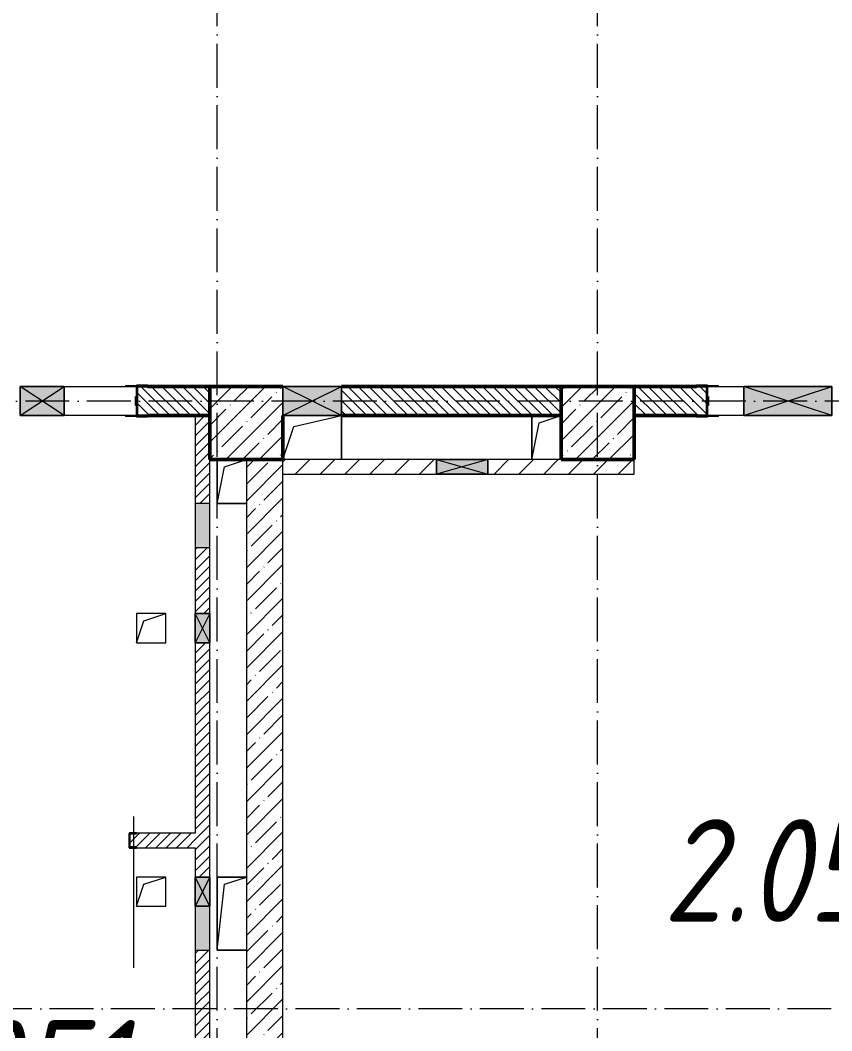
# Model space of a CAD drawing. Header units: millimetres. Extents: x -136833 to 49383, y -8033 to 344618.
# Drawn here: x -118329 to -112784, y 247478 to 254378 of the extents above; entities that cross this region are included whole.
import ezdxf

# ---------------------------------------------------------------- set-up
doc = ezdxf.new("R2010")
doc.units = ezdxf.units.MM
doc.linetypes.add('200_ШТРИХ_ш1п0_6_', pattern=[160, 100, -60])
doc.linetypes.add('50_200_ШТРИХ_1Т_ш5_п1_п1_', pattern=[700, 500, -100, 0, -100])
for name, color, linetype, lineweight in [('A-DETL-GENF-OTLN', 7, 'Continuous', 9), ('A-FLOR-____-OTLN', 7, 'Continuous', 9), ('A-GENM-____-MCUT', 7, 'Continuous', 25), ('A-GENM-____-OTLN', 7, 'Continuous', 9), ('A-GENM-____-OTLN-1', 7, 'Continuous', 25), ('A-GLAZ-____-OTLN', 7, 'Continuous', 9), ('A-WALL-____-MCUT-1', 7, 'Continuous', 9), ('A-WALL-____-MCUT-2', 7, 'Continuous', 50), ('A-WALL-____-PATT-1', 7, 'Continuous', 9), ('A-WALL-FNSH-MCUT-1', 7, 'Continuous', 9), ('I-WALL-____-OTLN', 7, 'Continuous', 9), ('S-COLS-____-MCUT', 7, 'Continuous', 50), ('S-COLS-____-OTLN', 7, 'Continuous', 9), ('S-GRID-____-OTLN-1', 7, '50_200_ШТРИХ_1Т_ш5_п1_п1_', 9), ('Марки помещений', 7, 'Continuous', 9)]:
    doc.layers.add(name, color=color, linetype=linetype, lineweight=lineweight)
doc.layers.add('A-DETL-GENF-OTLN-4', color=9, linetype='200_ШТРИХ_ш1п0_6_', lineweight=9, true_color=0x808080)
doc.layers.add('A-DETL-GENF-OTLN-5', color=7, linetype='Continuous', lineweight=5, true_color=0xc0c0c0)
doc.styles.add('ISOCPEUR_I_3', font='isocpeui.ttf', dxfattribs={"width": 0.85, "height": 2.2})
pattern_1 = [(135, (-131434.413, 245796.486), (-35.35534, -35.35534), [])]
pattern_2 = [(45, (-131434.413, 245796.486), (-35.35534, 35.35534), [])]

# ---------------------------------------------------------------- blocks, each defined once
blk = doc.blocks.new('BSC_Колонна _Прямоугольная - 500х500-V63-АР1_План отверстий 2 этажа в осях 1-64_А-ГГ')
at = {"layer": 'S-COLS-____-OTLN'}
h = blk.add_hatch(dxfattribs=at)
h.set_pattern_fill('FP_92', color=256, style=0, pattern_type=2)
h.set_pattern_definition([(45, (-14650, -5831.04), (-114.0493, 114.0493), []), (45, (-14535.95, -5831.04), (-114.0493, 114.0493), [201.612, -40.322, 3.353, -36.97])])
h.paths.add_polyline_path([(-250, -250), (250, -250), (250, 250), (-250, 250), (-250, 50)], flags=0)
at = {"layer": 'S-COLS-____-MCUT'}
for p, q in [((250, 250), (-250, 250)), ((-250, 250), (-250, -250)), ((250, -250), (250, 50)), ((-250, -250), (250, -250))]:
    blk.add_line(p, q, dxfattribs=at)
blk = doc.blocks.new('BSC_Колонна _Прямоугольная - 500х500-V129-АР1_План отверстий 2 этажа в осях 1-64_А-ГГ')
at = {"layer": 'S-COLS-____-OTLN'}
h = blk.add_hatch(dxfattribs=at)
h.set_pattern_fill('FP_159', color=256, style=0, pattern_type=2)
h.set_pattern_definition([(45, (-17050, -5831.04), (-114.0493, 114.0493), []), (45, (-16935.95, -5831.04), (-114.0493, 114.0493), [201.612, -40.322, 3.353, -36.97])])
h.paths.add_polyline_path([(-250, -250), (250, -250), (250, 250), (-250, 250)], flags=0)
at = {"layer": 'S-COLS-____-MCUT'}
for p, q in [((250, 250), (-250, 250)), ((-250, 250), (-250, -250)), ((250, -250), (250, 250)), ((-250, -250), (250, -250))]:
    blk.add_line(p, q, dxfattribs=at)
blk = doc.blocks.new('154_Стойка_СКБ_Уголок - СМ-2180_200-28268025-АР1_План отверстий 2 этажа в осях 1-64_А-ГГ')
at = {"layer": 'A-GENM-____-MCUT'}
for p, q in [((125, 156), (125, 81)), ((200, 156), (125, 156)), ((131, 81), (131, 150)), ((131, 150), (200, 150)), ((200, 150), (200, 156)), ((125, 81), (131, 81)), ((131, 19), (125, 19)), ((125, 19), (125, -56)), ((131, -50), (131, 19)), ((125, -56), (200, -56)), ((200, -50), (131, -50)), ((200, -56), (200, -50))]:
    blk.add_line(p, q, dxfattribs=at)
blk = doc.blocks.new('Стойка_Влож_Уголок_Опорный - Уголок-28213941-АР1_План отверстий 2 этажа в осях 1-64_А-ГГ')
at = {"layer": 'A-GENM-____-OTLN'}
for p, q in [((-212, -6), (-212, 0)), ((0, 0), (0, -6)), ((-212, -75), (-212, -6)), ((-212, -6), (-206, -6)), ((-6, -6), (0, -6)), ((0, -6), (0, -75)), ((-212, -75), (-206, -75)), ((-6, -75), (0, -75))]:
    blk.add_line(p, q, dxfattribs=at)
blk = doc.blocks.new('154_Фахверк_СКБ_Швеллер - Тип_100_3960-28331862-АР1_План отверстий 2 этажа в осях 1-64_А-ГГ')
at = {"layer": 'A-GENM-____-MCUT'}
for p, q in [((175, 50), (125, 50)), ((125, 50), (125, -50)), ((128, 47), (175, 47)), ((128, -47), (128, 47)), ((175, 47), (175, 50)), ((125, -50), (175, -50)), ((175, -47), (128, -47)), ((175, -50), (175, -47))]:
    blk.add_line(p, q, dxfattribs=at)
blk = doc.blocks.new('AR_Отверстие Ниша - Лючок-32406056-АР1_План отверстий 2 этажа в осях 1-64_А-ГГ')
at = {"layer": 'A-GLAZ-____-OTLN'}
blk.add_hatch(color=256, dxfattribs=at).paths.add_polyline_path([(150, -50), (150, 50), (-150, 50), (-150, -50)], flags=0)
for p, q in [((150, 50), (-150, 50)), ((-150, 50), (-150, -50)), ((150, -50), (150, 50)), ((-150, -50), (150, -50))]:
    blk.add_line(p, q, dxfattribs=at)
blk = doc.blocks.new('AR_Отверстие Ниша - Лючок-32406028-АР1_План отверстий 2 этажа в осях 1-64_А-ГГ')
at = {"layer": 'A-GLAZ-____-OTLN'}
blk.add_hatch(color=256, dxfattribs=at).paths.add_polyline_path([(250, 50), (-50, 50), (-50, -50), (250, -50)], flags=0)
for p, q in [((250, 50), (-50, 50)), ((250, -50), (250, 50)), ((-50, -50), (250, -50))]:
    blk.add_line(p, q, dxfattribs=at)
blk = doc.blocks.new('AR_Отверстие прямоугольное _в стене_ - AR_Отверстие прямоугольное _в стене__ВК-32405997-АР1_План отверстий 2 этажа в осях 1-64_А-ГГ')
at = {"layer": 'A-GLAZ-____-OTLN'}
blk.add_hatch(color=256, dxfattribs=at).paths.add_polyline_path([(100, 50), (-100, 50), (-100, -50), (100, -50)], flags=0)
at = {"layer": 'A-DETL-GENF-OTLN'}
for p, q in [((-100, -50), (-100, 50)), ((-100, 50), (100, 50)), ((100, 50), (-100, -50)), ((-100, 50), (100, -50)), ((100, 50), (-100, 50)), ((-100, 50), (-100, -50)), ((100, 50), (100, -50)), ((100, -50), (100, 50)), ((100, -50), (-100, -50)), ((-100, -50), (100, -50))]:
    blk.add_line(p, q, dxfattribs=at)
blk = doc.blocks.new('AR_Отверстие прямоугольное _в стене_ - AR_Отверстие прямоугольное _в стене__ВК-32402434-АР1_План отверстий 2 этажа в осях 1-64_А-ГГ')
at = {"layer": 'A-GLAZ-____-OTLN'}
blk.add_hatch(color=256, dxfattribs=at).paths.add_polyline_path([(-100, -50), (100, -50), (100, 50), (-100, 50)], flags=0)
at = {"layer": 'A-DETL-GENF-OTLN'}
for p, q in [((-100, -50), (-100, 50)), ((-100, 50), (100, 50)), ((100, 50), (-100, -50)), ((-100, 50), (100, -50)), ((100, 50), (-100, 50)), ((-100, 50), (-100, -50)), ((100, 50), (100, -50)), ((100, -50), (100, 50)), ((100, -50), (-100, -50)), ((-100, -50), (100, -50))]:
    blk.add_line(p, q, dxfattribs=at)
blk = doc.blocks.new('AR_Отверстие прямоугольное _в плите_ - AR_Отверстие прямоугольное _в плите_-30459207-АР1_План отверстий 2 этажа в осях 1-64_А-ГГ')
at = {"layer": 'A-GENM-____-OTLN'}
for p, q in [((100, 100), (-100, 100)), ((-100, 100), (-100, -100)), ((-50, 50), (100, 100)), ((100, -100), (100, 100)), ((-100, -100), (-50, 50)), ((-100, -100), (100, -100))]:
    blk.add_line(p, q, dxfattribs=at)
blk = doc.blocks.new('AR_Отверстие прямоугольное _в плите_ - AR_Отверстие прямоугольное _в плите_-V152-АР1_План отверстий 2 этажа в осях 1-64_А-ГГ')
at = {"layer": 'A-GENM-____-OTLN'}
for p, q in [((100, 250), (-100, 250)), ((-100, 250), (-100, -250)), ((-50, 200), (100, 250)), ((-100, -250), (-50, 200)), ((-100, -250), (100, -250))]:
    blk.add_line(p, q, dxfattribs=at)
blk = doc.blocks.new('AR_Отверстие прямоугольное _в плите_ - AR_Отверстие прямоугольное _в плите_-30512088-АР1_План отверстий 2 этажа в осях 1-64_А-ГГ')
at = {"layer": 'A-GENM-____-OTLN'}
for p, q in [((-100, 150), (-100, -150)), ((-50, 100), (100, 150)), ((-100, -150), (-50, 100)), ((-100, -150), (100, -150))]:
    blk.add_line(p, q, dxfattribs=at)
blk = doc.blocks.new('AR_Отверстие прямоугольное _в плите_ - AR_Отверстие прямоугольное _в плите_-V181-АР1_План отверстий 2 этажа в осях 1-64_А-ГГ')
at = {"layer": 'A-GENM-____-OTLN'}
for p, q in [((-125, 75), (200, 150)), ((200, -150), (200, 150)), ((-200, -150), (-125, 75))]:
    blk.add_line(p, q, dxfattribs=at)
blk = doc.blocks.new('AR_Отверстие прямоугольное _в плите_ - AR_Отверстие прямоугольное _в плите_-V178-АР1_План отверстий 2 этажа в осях 1-64_А-ГГ')
at = {"layer": 'A-GENM-____-OTLN'}
for p, q in [((-100, 150), (-100, -150)), ((-50, 100), (100, 150)), ((-100, -150), (-50, 100))]:
    blk.add_line(p, q, dxfattribs=at)
blk = doc.blocks.new('AR_Отверстие прямоугольное _в стене__БезПР - AR_Отверстие прямоугольное _в стене__БезПР-36788956-АР1_План отверстий 2 этажа в осях 1-64_А-ГГ')
at = {"layer": 'A-GLAZ-____-OTLN'}
blk.add_hatch(color=256, dxfattribs=at).paths.add_polyline_path([(175, -50), (175, 50), (-175, 50), (-175, -50)], flags=0)
at = {"layer": 'A-DETL-GENF-OTLN'}
for p, q in [((-175, -50), (-175, 50)), ((-175, 50), (175, 50)), ((175, 50), (-175, -50)), ((-175, 50), (175, -50)), ((175, 50), (-175, 50)), ((-175, 50), (-175, -50)), ((175, 50), (175, -50)), ((175, -50), (175, 50)), ((175, -50), (-175, -50)), ((-175, -50), (175, -50))]:
    blk.add_line(p, q, dxfattribs=at)
at = {"layer": 'A-GLAZ-____-OTLN'}
blk.add_line((175, 50), (-175, 50), dxfattribs=at)
blk = doc.blocks.new('AR_Отверстие прямоугольное _в стене_ - AR_Отверстие прямоугольное _в стене__ОВ-36870782-АР1_План отверстий 2 этажа в осях 1-64_А-ГГ')
at = {"layer": 'A-GLAZ-____-OTLN'}
blk.add_hatch(color=256, dxfattribs=at).paths.add_polyline_path([(-300, 100), (-300, -100), (300, -100), (300, 100)], flags=0)
at = {"layer": 'A-DETL-GENF-OTLN'}
for p, q in [((-300, -100), (-300, 100)), ((-300, 100), (300, 100)), ((300, 100), (-300, -100)), ((-300, 100), (300, -100)), ((300, 100), (-300, 100)), ((-300, 100), (-300, -100)), ((300, 100), (300, -100)), ((300, -100), (300, 100)), ((300, -100), (-300, -100)), ((-300, -100), (300, -100))]:
    blk.add_line(p, q, dxfattribs=at)
blk = doc.blocks.new('AR_Отверстие прямоугольное _в стене__БезПР - AR_Отверстие прямоугольное _в стене__БезПР-36789068-АР1_План отверстий 2 этажа в осях 1-64_А-ГГ')
at = {"layer": 'A-GLAZ-____-OTLN'}
blk.add_hatch(color=256, dxfattribs=at).paths.add_polyline_path([(200, 100), (-200, 100), (-200, -100), (200, -100)], flags=0)
at = {"layer": 'A-DETL-GENF-OTLN'}
for p, q in [((-200, -100), (-200, 100)), ((-200, 100), (200, 100)), ((200, 100), (-200, -100)), ((-200, 100), (200, -100)), ((200, 100), (-200, 100)), ((-200, 100), (-200, -100)), ((200, 100), (200, -100)), ((200, -100), (200, 100)), ((200, -100), (-200, -100)), ((-200, -100), (200, -100))]:
    blk.add_line(p, q, dxfattribs=at)
blk = doc.blocks.new('AR_Отверстие прямоугольное _в стене__БезПР - AR_Отверстие прямоугольное _в стене__БезПР-36427769-АР1_План отверстий 2 этажа в осях 1-64_А-ГГ')
at = {"layer": 'A-GLAZ-____-OTLN'}
blk.add_hatch(color=256, dxfattribs=at).paths.add_polyline_path([(-150, 100), (-150, -100), (150, -100), (150, 100)], flags=0)
at = {"layer": 'A-DETL-GENF-OTLN'}
for p, q in [((-150, -100), (-150, 100)), ((-150, 100), (150, 100)), ((150, 100), (-150, -100)), ((-150, 100), (150, -100)), ((150, 100), (-150, 100)), ((-150, 100), (-150, -100)), ((150, 100), (150, -100)), ((150, -100), (150, 100)), ((150, -100), (-150, -100)), ((-150, -100), (150, -100))]:
    blk.add_line(p, q, dxfattribs=at)
at = {"layer": 'A-GLAZ-____-OTLN'}
blk.add_line((150, 100), (-150, 100), dxfattribs=at)
blk = doc.blocks.new('DET_L_Имитация разреза_ISO2-5 - Влево-29864020-АР1_План отверстий 2 этажа в осях 1-64_А-ГГ')
at = {"layer": 'A-DETL-GENF-OTLN-5'}
blk.add_line((143.1, 0), (1176.9, 0), dxfattribs=at)
blk = doc.blocks.new('3эт')
at = {"layer": 'S-GRID-____-OTLN-1', "color": 251, "ltscale": 0.6, "true_color": 0x636466}
for p, q in [((298220.7, -91346.1), (298220.7, -36982.5)), ((300820.7, -91346.1), (300820.7, -36982.5)), ((374089.5, -80882.4), (279101.9, -80882.4)), ((387697.2, -85032.4), (279101.9, -85032.4))]:
    blk.add_line(p, q, dxfattribs=at)

msp = doc.modelspace()

# ---------------------------------------------------------------- hatches: boundary and pattern name
at = {"layer": 'A-WALL-____-PATT-1'}
h = msp.add_hatch(dxfattribs=at)
h.set_pattern_fill('FP_6', color=256, style=0, pattern_type=2)
h.set_pattern_definition(pattern_1)
h.paths.add_polyline_path([(-117034.4, 251677.5), (-117034.4, 251877.5), (-117528.4, 251877.5), (-117528.4, 251808.5), (-117534.4, 251808.5), (-117534.4, 251746.5), (-117528.4, 251746.5), (-117528.4, 251677.5), (-117308.4, 251677.5)], flags=0)
h.paths.add_polyline_path([(-119359.4, 251677.5), (-118690.4, 251677.5), (-118690.4, 251746.5), (-118684.4, 251746.5), (-118684.4, 251808.5), (-118690.4, 251808.5), (-118690.4, 251877.5), (-119428.4, 251877.5), (-119428.4, 251808.5), (-119434.4, 251808.5), (-119434.4, 251746.5), (-119428.4, 251746.5), (-119428.4, 251677.5)], flags=0)
h.paths.add_polyline_path([(-120534.4, 251677.5), (-120440.4, 251677.5), (-120440.4, 251746.5), (-120434.4, 251746.5), (-120434.4, 251808.5), (-120440.4, 251808.5), (-120440.4, 251877.5), (-120534.4, 251877.5), (-120534.4, 251692.4)], flags=0)
h = msp.add_hatch(dxfattribs=at)
h.set_pattern_fill('FP_6', color=256, style=0, pattern_type=2)
h.set_pattern_definition(pattern_1)
h.paths.add_polyline_path([(-114634.4, 251677.5), (-114634.4, 251877.5), (-116134.4, 251877.5), (-116134.4, 251677.5), (-115540.9, 251677.5)], flags=0)
h = msp.add_hatch(dxfattribs=at)
h.set_pattern_fill('FP_6', color=256, style=0, pattern_type=2)
h.set_pattern_definition(pattern_1)
h.paths.add_polyline_path([(-111634.4, 251677.5), (-111634.4, 251877.5), (-112478.4, 251877.5), (-112478.4, 251808.5), (-112484.4, 251808.5), (-112484.4, 251746.5), (-112478.4, 251746.5), (-112478.4, 251677.5), (-112006, 251677.5)], flags=0)
h.paths.add_polyline_path([(-113640.4, 251677.5), (-113640.4, 251746.5), (-113634.4, 251746.5), (-113634.4, 251808.5), (-113640.4, 251808.5), (-113640.4, 251877.5), (-114134.4, 251877.5), (-114134.4, 251677.5), (-113709.4, 251677.5)], flags=0)
h = msp.add_hatch(dxfattribs=at)
h.set_pattern_fill('FP_5', color=256, style=0, pattern_type=2)
h.set_pattern_definition(pattern_2)
h.paths.add_polyline_path([(-117134.4, 244127.5), (-117034.4, 244127.5), (-117034.4, 246277.5), (-117037.4, 246277.5), (-117037.4, 246324.5), (-117131.4, 246324.5), (-117131.4, 246277.5), (-117134.4, 246277.5), (-117134.4, 244377.5)], flags=0)
h.paths.add_polyline_path([(-117034.4, 246327.5), (-117034.4, 248027.5), (-117134.4, 248027.5), (-117134.4, 246327.5), (-117037.4, 246327.5)], flags=0)
h.paths.add_polyline_path([(-117034.4, 248527.5), (-117034.4, 250127.5), (-117134.4, 250127.5), (-117134.4, 248527.5), (-117130.1, 248527.5)], flags=0)
h.paths.add_polyline_path([(-117080.2, 250327.5), (-117034.4, 250327.5), (-117034.4, 250777.5), (-117134.4, 250777.5), (-117134.4, 250327.5), (-117081.8, 250327.5)], flags=0)
h.paths.add_polyline_path([(-117034.4, 251077.5), (-117034.4, 251677.5), (-117134.4, 251677.5), (-117134.4, 251077.5), (-117054.8, 251077.5)], flags=0)
h = msp.add_hatch(dxfattribs=at)
h.set_pattern_fill('FP_25', color=256, style=0, pattern_type=2)
h.set_pattern_definition([(45, (-131434.41, 245796.49), (-114.0493, 114.0493), []), (45, (-131320.36, 245796.49), (-114.0493, 114.0493), [201.612, -40.322, 3.353, -36.97])])
h.paths.add_polyline_path([(-116784.4, 244377.5), (-116534.4, 244377.5), (-116534.4, 251377.5), (-116784.4, 251377.5), (-116784.4, 244812.4)], flags=0)
h = msp.add_hatch(dxfattribs=at)
h.set_pattern_fill('FP_4', color=256, style=0, pattern_type=2)
h.set_pattern_definition([(45, (-131434.41, 245796.49), (-84.8528, 84.8528), [])])
h.paths.add_polyline_path([(-114634.4, 251277.5), (-114134.4, 251277.5), (-114134.4, 251377.5), (-115134.4, 251377.5), (-115134.4, 251277.5)], flags=0)
h.paths.add_polyline_path([(-116534.4, 251277.5), (-115484.4, 251277.5), (-115484.4, 251377.5), (-116534.4, 251377.5)], flags=0)
h = msp.add_hatch(dxfattribs=at)
h.set_pattern_fill('FP_5', color=256, style=0, pattern_type=2)
h.set_pattern_definition(pattern_2)
h.paths.add_polyline_path([(-117134.4, 248727.5), (-117134.4, 248827.5), (-117534.4, 248827.5), (-117534.4, 248824.5), (-117581.4, 248824.5), (-117581.4, 248730.5), (-117534.4, 248730.5), (-117534.4, 248727.5), (-117308.4, 248727.5)], flags=0)

# ---------------------------------------------------------------- linework, layer by layer
at = {"layer": 'A-FLOR-____-OTLN'}
for p, q in [((-116134.4, 251677.5), (-116134.4, 251377.5)), ((-114834.4, 251377.5), (-114834.4, 251677.5)), ((-116984.4, 251077.5), (-116984.4, 251377.5)), ((-116784.4, 251077.5), (-116984.4, 251077.5)), ((-116984.4, 248527.5), (-116784.4, 248527.5)), ((-116984.4, 248027.5), (-116984.4, 248527.5)), ((-116784.4, 248027.5), (-116984.4, 248027.5))]:
    msp.add_line(p, q, dxfattribs=at)
at = {"layer": 'A-WALL-____-MCUT-1'}
for p, q in [((-116784.4, 251377.5), (-116784.4, 244377.5)), ((-116534.4, 244377.5), (-116534.4, 251377.5))]:
    msp.add_line(p, q, dxfattribs=at)
at = {"layer": 'A-WALL-____-MCUT-2'}
for p, q in [((-117034.4, 251877.5), (-117459.4, 251877.5)), ((-114634.4, 251877.5), (-116134.4, 251877.5)), ((-113709.4, 251877.5), (-114134.4, 251877.5)), ((-117534.4, 251808.5), (-117534.4, 251746.5)), ((-113634.4, 251746.5), (-113634.4, 251808.5)), ((-117459.4, 251677.5), (-117034.4, 251677.5)), ((-116134.4, 251677.5), (-114634.4, 251677.5)), ((-114134.4, 251677.5), (-113709.4, 251677.5))]:
    msp.add_line(p, q, dxfattribs=at)
at = {"layer": 'A-WALL-FNSH-MCUT-1'}
for p, q in [((-117134.4, 251677.5), (-117134.4, 251077.5)), ((-117034.4, 251077.5), (-117034.4, 251377.5)), ((-115484.4, 251377.5), (-116534.4, 251377.5)), ((-114634.4, 251377.5), (-115134.4, 251377.5)), ((-114134.4, 251277.5), (-114134.4, 251377.5)), ((-116534.4, 251277.5), (-115484.4, 251277.5)), ((-115134.4, 251277.5), (-114134.4, 251277.5)), ((-117134.4, 250777.5), (-117134.4, 250327.5)), ((-117034.4, 250327.5), (-117034.4, 250777.5)), ((-117134.4, 250127.5), (-117134.4, 248827.5)), ((-117034.4, 248527.5), (-117034.4, 250127.5)), ((-117134.4, 248827.5), (-117534.4, 248827.5)), ((-117534.4, 248727.5), (-117134.4, 248727.5)), ((-117134.4, 248727.5), (-117134.4, 248527.5)), ((-117134.4, 248027.5), (-117134.4, 246327.5)), ((-117034.4, 246327.5), (-117034.4, 248027.5))]:
    msp.add_line(p, q, dxfattribs=at)
at = {"layer": 'I-WALL-____-OTLN'}
for p, q in [((-118029.4, 251877.5), (-117534.4, 251877.5)), ((-113634.4, 251877.5), (-113384.4, 251877.5)), ((-117534.4, 251677.5), (-118029.4, 251677.5)), ((-113384.4, 251677.5), (-113634.4, 251677.5))]:
    msp.add_line(p, q, dxfattribs=at)

# ---------------------------------------------------------------- block references
msp.add_blockref('3эт', (-415205.1, 332659.9))
at = {"layer": 'A-DETL-GENF-OTLN-4', "rotation": 270.0000000000005}
msp.add_blockref('DET_L_Имитация разреза_ISO2-5 - Влево-29864020-АР1_План отверстий 2 этажа в осях 1-64_А-ГГ', (-117555.5, 249083.4), dxfattribs=at)
at = {"layer": 'A-GENM-____-OTLN'}
for p, rotation in [((-117534.4, 251671.5), 269.9999999999995), ((-113634.4, 251883.5), 89.99999999999955)]:
    msp.add_blockref('Стойка_Влож_Уголок_Опорный - Уголок-28213941-АР1_План отверстий 2 этажа в осях 1-64_А-ГГ', p, dxfattribs=dict(at, rotation=rotation))
for name, p in [('AR_Отверстие прямоугольное _в плите_ - AR_Отверстие прямоугольное _в плите_-V181-АР1_План отверстий 2 этажа в осях 1-64_А-ГГ', (-116334.4, 251527.5)), ('AR_Отверстие прямоугольное _в плите_ - AR_Отверстие прямоугольное _в плите_-V178-АР1_План отверстий 2 этажа в осях 1-64_А-ГГ', (-114734.4, 251527.5)), ('AR_Отверстие прямоугольное _в плите_ - AR_Отверстие прямоугольное _в плите_-30512088-АР1_План отверстий 2 этажа в осях 1-64_А-ГГ', (-116884.4, 251227.5)), ('AR_Отверстие прямоугольное _в плите_ - AR_Отверстие прямоугольное _в плите_-30459207-АР1_План отверстий 2 этажа в осях 1-64_А-ГГ', (-117434.4, 250227.5)), ('AR_Отверстие прямоугольное _в плите_ - AR_Отверстие прямоугольное _в плите_-30459207-АР1_План отверстий 2 этажа в осях 1-64_А-ГГ', (-117434.4, 248427.5)), ('AR_Отверстие прямоугольное _в плите_ - AR_Отверстие прямоугольное _в плите_-V152-АР1_План отверстий 2 этажа в осях 1-64_А-ГГ', (-116884.4, 248277.5))]:
    msp.add_blockref(name, p, dxfattribs=at)
at = {"layer": 'A-GENM-____-OTLN-1'}
for name, p in [('154_Стойка_СКБ_Уголок - СМ-2180_200-28268025-АР1_План отверстий 2 этажа в осях 1-64_А-ГГ', (-117659.4, 251727.5)), ('154_Фахверк_СКБ_Швеллер - Тип_100_3960-28331862-АР1_План отверстий 2 этажа в осях 1-64_А-ГГ', (-117709.4, 248777.5))]:
    msp.add_blockref(name, p, dxfattribs=at)
at = {"layer": 'A-GENM-____-OTLN-1', "rotation": 180}
msp.add_blockref('154_Стойка_СКБ_Уголок - СМ-2180_200-28268025-АР1_План отверстий 2 этажа в осях 1-64_А-ГГ', (-113509.4, 251827.5), dxfattribs=at)
at = {"layer": 'A-GLAZ-____-OTLN'}
for name, p, rotation in [('AR_Отверстие прямоугольное _в стене__БезПР - AR_Отверстие прямоугольное _в стене__БезПР-36427769-АР1_План отверстий 2 этажа в осях 1-64_А-ГГ', (-118179.4, 251777.5), 180), ('AR_Отверстие прямоугольное _в стене__БезПР - AR_Отверстие прямоугольное _в стене__БезПР-36789068-АР1_План отверстий 2 этажа в осях 1-64_А-ГГ', (-116334.4, 251777.5), 180), ('AR_Отверстие прямоугольное _в стене_ - AR_Отверстие прямоугольное _в стене__ОВ-36870782-АР1_План отверстий 2 этажа в осях 1-64_А-ГГ', (-113084.4, 251777.5), 180), ('AR_Отверстие Ниша - Лючок-32406056-АР1_План отверстий 2 этажа в осях 1-64_А-ГГ', (-117084.4, 250927.5), 269.9999999999997), ('AR_Отверстие прямоугольное _в стене_ - AR_Отверстие прямоугольное _в стене__ВК-32402434-АР1_План отверстий 2 этажа в осях 1-64_А-ГГ', (-117084.4, 250227.5), 269.9999999999997), ('AR_Отверстие прямоугольное _в стене_ - AR_Отверстие прямоугольное _в стене__ВК-32405997-АР1_План отверстий 2 этажа в осях 1-64_А-ГГ', (-117084.4, 248427.5), 269.9999999999997), ('AR_Отверстие Ниша - Лючок-32406028-АР1_План отверстий 2 этажа в осях 1-64_А-ГГ', (-117084.4, 248277.5), 269.9999999999997)]:
    msp.add_blockref(name, p, dxfattribs=dict(at, rotation=rotation))
msp.add_blockref('AR_Отверстие прямоугольное _в стене__БезПР - AR_Отверстие прямоугольное _в стене__БезПР-36788956-АР1_План отверстий 2 этажа в осях 1-64_А-ГГ', (-115309.4, 251327.5), dxfattribs=at)
at = {"layer": 'S-COLS-____-OTLN'}
for name, p in [('BSC_Колонна _Прямоугольная - 500х500-V63-АР1_План отверстий 2 этажа в осях 1-64_А-ГГ', (-116784.4, 251627.5)), ('BSC_Колонна _Прямоугольная - 500х500-V129-АР1_План отверстий 2 этажа в осях 1-64_А-ГГ', (-114384.4, 251627.5))]:
    msp.add_blockref(name, p, dxfattribs=at)

# ---------------------------------------------------------------- texts
at = {"layer": 'Марки помещений', "char_height": 700, "attachment_point": 1, "style": 'ISOCPEUR_I_3'}
for s, insert, width in [('2.050', (-113937.6, 248922.1), 785.654), ('2.051', (-119335.6, 247551.1), 737.552)]:
    msp.add_mtext(s, dxfattribs=dict(at, insert=insert, width=width))

doc.saveas('drawing.dxf')
